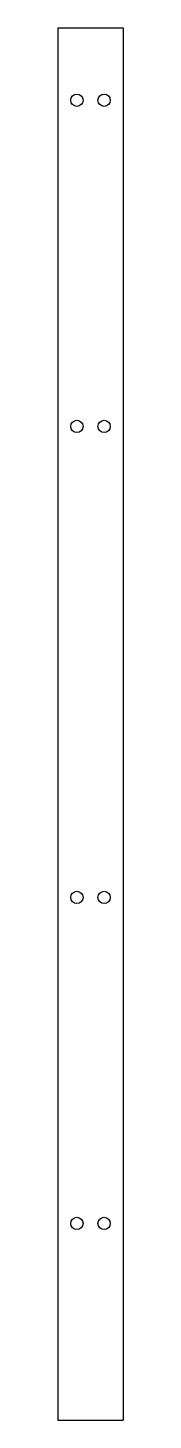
# Model space of a CAD drawing. Header units: millimetres. Extents: x 0 to 18, y 0 to 384.
import ezdxf

# ---------------------------------------------------------------- set-up
doc = ezdxf.new("R2010")
doc.units = ezdxf.units.MM
for name, color, linetype in [('SECTION_Z0p010', 7, 'CONTINUOUS'), ('SECTION_Z3p000', 7, 'CONTINUOUS'), ('SECTION_Z5p990', 7, 'CONTINUOUS')]:
    doc.layers.add(name, color=color, linetype=linetype)

msp = doc.modelspace()

# ---------------------------------------------------------------- linework, layer by layer
at = {"layer": 'SECTION_Z0p010'}
for p, q in [((0, 384.3, 0.01), (18, 384.3, 0.01)), ((0, 384.3, 0.01), (0, 0, 0.01)), ((18, 384.3, 0.01), (18, 0, 0.01)), ((0, 0, 0.01), (18, 0, 0.01))]:
    msp.add_line(p, q, dxfattribs=at)
for centre in [(5.25, 364.3, 0.01), (12.75, 364.3, 0.01), (5.25, 274.3, 0.01), (12.75, 274.3, 0.01), (5.25, 144.3, 0.01), (12.75, 144.3, 0.01), (5.25, 54.3, 0.01), (12.75, 54.3, 0.01)]:
    msp.add_circle(centre, 1.7, dxfattribs=at)
at = {"layer": 'SECTION_Z3p000'}
for p, q in [((0, 384.3, 3), (18, 384.3, 3)), ((0, 384.3, 3), (0, 0, 3)), ((18, 384.3, 3), (18, 0, 3)), ((0, 0, 3), (18, 0, 3))]:
    msp.add_line(p, q, dxfattribs=at)
for centre in [(5.25, 364.3, 3), (12.75, 364.3, 3), (5.25, 274.3, 3), (12.75, 274.3, 3), (5.25, 144.3, 3), (12.75, 144.3, 3), (5.25, 54.3, 3), (12.75, 54.3, 3)]:
    msp.add_circle(centre, 1.7, dxfattribs=at)
at = {"layer": 'SECTION_Z5p990'}
for p, q in [((0, 384.3, 5.99), (18, 384.3, 5.99)), ((0, 384.3, 5.99), (0, 0, 5.99)), ((18, 384.3, 5.99), (18, 0, 5.99)), ((0, 0, 5.99), (18, 0, 5.99))]:
    msp.add_line(p, q, dxfattribs=at)
for centre in [(5.25, 364.3, 5.99), (12.75, 364.3, 5.99), (5.25, 274.3, 5.99), (12.75, 274.3, 5.99), (5.25, 144.3, 5.99), (12.75, 144.3, 5.99), (5.25, 54.3, 5.99), (12.75, 54.3, 5.99)]:
    msp.add_circle(centre, 1.7, dxfattribs=at)

doc.saveas('drawing.dxf')
